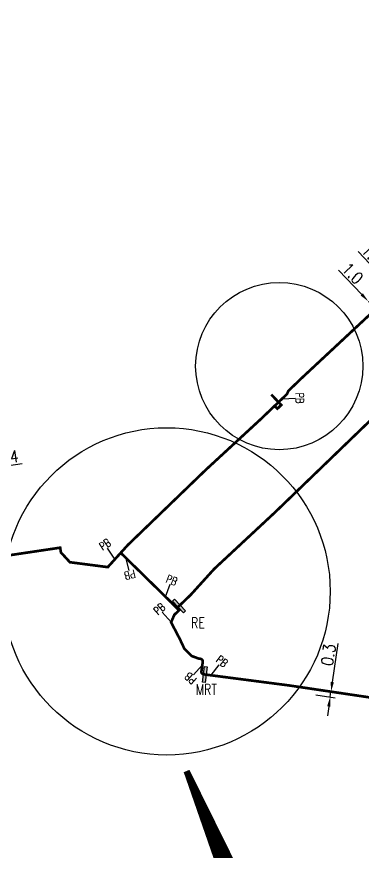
# Model space of a CAD drawing. Header units: millimetres. Extents: x 185000 to 186000, y 127990 to 129010.
# Drawn here: x 185510.7 to 185543.2, y 128432.3 to 128510.6 of the extents above; entities that cross this region are included whole.
import ezdxf
from ezdxf.enums import TextEntityAlignment as Align

# ---------------------------------------------------------------- set-up
doc = ezdxf.new("R2010")
doc.units = ezdxf.units.MM
doc.header["$PDMODE"] = 34
for name, pattern in [('L_25_AP', [2000, 1000, 1000]), ('L_25_PE', [2000, 1000, 1000]), ('L_RAC_PE', [3.5, 2, -1.5])]:
    doc.linetypes.add(name, pattern=pattern)
doc.layers.get('0').update_dxf_attribs({"linetype": 'CONTINUOUS'})
doc.layers.get('DEFPOINTS').update_dxf_attribs({"linetype": 'CONTINUOUS'})
for name, color, linetype in [('L_150', 1, 'CONTINUOUS'), ('L_170', 7, 'CONTINUOUS'), ('L_340', 7, 'CONTINUOUS'), ('L_900', 7, 'CONTINUOUS')]:
    doc.layers.add(name, color=color, linetype=linetype)
doc.styles.add('G_ROMANS', font='ROMANS.SHX', dxfattribs={"width": 0.75})
doc.styles.get("Standard").update_dxf_attribs({"font": 'romans.shx', "width": 0.85})
doc.dimstyles.get("Standard").update_dxf_attribs({"dimtxt": 1.5, "dimasz": 1.2, "dimexe": 0.625, "dimexo": 0.625, "dimgap": 0.25, "dimtad": 1, "dimdec": 1, "dimzin": 0, "dimdsep": 46, "dimtxsty": 'Standard', "dimcen": -0.5, "dimadec": 0, "dimazin": 0, "dimtfac": 1, "dimtdec": 1, "dimtmove": 0, "dimatfit": 3, "dimfxl": 0, "dimtolj": 1, "dimtzin": 0, "dimarcsym": 0})

# ---------------------------------------------------------------- blocks, each defined once
blk = doc.blocks.new('*D1527')
at = {"layer": 'DEFPOINTS', "color": 0, "linetype": 'Continuous', "transparency": 16777216}
for p in [(185538.326, 128447.612), (185538.253, 128447.117), (185540.064, 128446.848)]:
    blk.add_point(p, dxfattribs=at)
at = {"layer": 'L_150', "color": 0, "linetype": 'Continuous', "lineweight": -2, "transparency": 16777216}
for p, q in [((185540.269, 128448.233), (185540.809, 128451.867)), ((185538.716, 128447.048), (185540.528, 128446.779)), ((185538.79, 128447.543), (185540.601, 128447.274)), ((185540.064, 128446.848), (185540.137, 128447.343)), ((185539.932, 128445.958), (185539.8, 128445.068))]:
    blk.add_line(p, q, dxfattribs=at)
at = {"layer": 'L_150', "color": 0, "linetype": 'Continuous', "transparency": 16777216}
for points in [[(185540.121, 128448.255), (185540.418, 128448.211), (185540.137, 128447.343)], [(185539.783, 128445.98), (185540.08, 128445.936), (185540.064, 128446.848)]]:
    blk.add_solid(points, dxfattribs=at)
at = {"layer": 'L_150', "color": 0, "linetype": 'Continuous', "transparency": 16777216, "insert": (185539.892, 128450.8), "char_height": 1.125, "attachment_point": 5, "rotation": 81.55891}
blk.add_mtext('\\A1;0.3', dxfattribs=at)
blk = doc.blocks.new('L_340_13')
at = {"color": 0, "linetype": 'Continuous', "flags": 128}
blk.add_lwpolyline([(0, 0), (0, 1.25)], dxfattribs=at)
at = {"color": 0, "linetype": 'Continuous', "style": 'G_ROMANS', "width": 0.75}
blk.add_text('PB', height=0.75, dxfattribs=at).set_placement((0, 1.663), align=Align.MIDDLE)
at = {"color": 0, "linetype": 'Continuous', "width": 0.75, "flags": 3}
for tag, p in [('DEF_LEG', (0, -10)), ('DEF_COUP', (0, -12.5)), ('DEF_TYPE', (0, -15))]:
    blk.add_attdef(tag, text='', height=1.2, dxfattribs=at).set_placement(p, align=Align.MIDDLE)
blk = doc.blocks.new('L_340_17')
at = {"linetype": 'Continuous'}
blk.add_hatch(color=0, dxfattribs=at).paths.add_polyline_path([(0.125, 0.75), (-0.125, 0.75), (-0.125, -0.75), (0.125, -0.75)])
at = {"color": 0, "linetype": 'Continuous'}
blk.add_lwpolyline([(-0.125, 0.75), (0.125, 0.75), (0.125, -0.75), (-0.125, -0.75)], close=True, dxfattribs=at)
at = {"color": 0, "linetype": 'Continuous', "width": 0.75}
for tag, height, flags, p in [('MRT', 1, 8, (0, 1.884)), ('DEF_LEG', 1.2, 3, (0, -5)), ('DEF_COUP', 1.2, 3, (0, -7.5)), ('DEF_TYPE', 1.2, 3, (0, -10))]:
    blk.add_attdef(tag, text='', height=height, dxfattribs=dict(at, flags=flags)).set_placement(p, align=Align.MIDDLE)
blk = doc.blocks.new('*D1558')
at = {"layer": 'DEFPOINTS', "color": 0, "linetype": 'Continuous', "transparency": 16777216}
for p in [(185503.776, 128467.571), (185503.776, 128467.571), (185505.653, 128467.868)]:
    blk.add_point(p, dxfattribs=at)
at = {"layer": 'L_150', "color": 0, "linetype": 'Continuous', "lineweight": -2, "transparency": 16777216}
for p, q in [((185506.542, 128468.008), (185511.174, 128468.741)), ((185502.887, 128467.43), (185501.998, 128467.289)), ((185503.776, 128467.571), (185505.653, 128467.868))]:
    blk.add_line(p, q, dxfattribs=at)
at = {"layer": 'L_150', "color": 0, "linetype": 'Continuous', "transparency": 16777216}
for points in [[(185506.518, 128468.156), (185506.565, 128467.86), (185505.653, 128467.868)], [(185502.864, 128467.578), (185502.911, 128467.282), (185503.776, 128467.571)]]:
    blk.add_solid(points, dxfattribs=at)
at = {"layer": 'L_150', "color": 0, "linetype": 'Continuous', "transparency": 16777216, "insert": (185509.039, 128470.112), "char_height": 1.125, "attachment_point": 5, "rotation": 8.99063}
blk.add_mtext('\\A1;1.9\\PP:0.4', dxfattribs=at)
blk = doc.blocks.new('*D2478')
at = {"layer": 'DEFPOINTS', "color": 0, "linetype": 'Continuous', "transparency": 16777216}
for p in [(185543.645, 128483.926), (185543.645, 128483.926), (185544.336, 128483.203)]:
    blk.add_point(p, dxfattribs=at)
at = {"layer": 'L_150', "color": 0, "linetype": 'Continuous', "lineweight": -2, "transparency": 16777216}
for p, q in [((185543.023, 128484.576), (185540.851, 128486.846)), ((185544.336, 128483.203), (185543.645, 128483.926)), ((185544.959, 128482.553), (185545.581, 128481.903))]:
    blk.add_line(p, q, dxfattribs=at)
at = {"layer": 'L_150', "color": 0, "linetype": 'Continuous', "transparency": 16777216}
for points in [[(185543.131, 128484.68), (185542.914, 128484.472), (185543.645, 128483.926)], [(185545.067, 128482.657), (185544.85, 128482.449), (185544.336, 128483.203)]]:
    blk.add_solid(points, dxfattribs=at)
at = {"layer": 'L_150', "color": 0, "linetype": 'Continuous', "transparency": 16777216, "insert": (185542.167, 128486.555), "char_height": 1.125, "attachment_point": 5, "rotation": 313.73739}
blk.add_mtext('\\A1;1.0', dxfattribs=at)
blk = doc.blocks.new('*D2480')
at = {"layer": 'DEFPOINTS', "color": 0, "linetype": 'Continuous', "transparency": 16777216}
for p in [(185545.478, 128485.671), (185545.478, 128485.671), (185546.719, 128484.367)]:
    blk.add_point(p, dxfattribs=at)
at = {"layer": 'L_150', "color": 0, "linetype": 'Continuous', "lineweight": -2, "transparency": 16777216}
for p, q in [((185544.858, 128486.323), (185542.692, 128488.599)), ((185546.719, 128484.367), (185545.478, 128485.671)), ((185547.34, 128483.715), (185547.96, 128483.063))]:
    blk.add_line(p, q, dxfattribs=at)
at = {"layer": 'L_150', "color": 0, "linetype": 'Continuous', "transparency": 16777216}
for points in [[(185544.967, 128486.426), (185544.749, 128486.219), (185545.478, 128485.671)], [(185547.448, 128483.818), (185547.231, 128483.611), (185546.719, 128484.367)]]:
    blk.add_solid(points, dxfattribs=at)
at = {"layer": 'L_150', "color": 0, "linetype": 'Continuous', "transparency": 16777216, "insert": (185544.008, 128488.304), "char_height": 1.125, "attachment_point": 5, "rotation": 313.58131}
blk.add_mtext('\\A1;1.8', dxfattribs=at)
blk = doc.blocks.new('L_340_20')
at = {"linetype": 'Continuous'}
blk.add_hatch(color=0, dxfattribs=at).paths.add_polyline_path([(0.125, 0.75), (-0.125, 0.75), (-0.125, -0.75), (0.125, -0.75)])
at = {"color": 0, "linetype": 'Continuous'}
blk.add_lwpolyline([(-0.125, 0.75), (0.125, 0.75), (0.125, -0.75), (-0.125, -0.75)], close=True, dxfattribs=at)
at = {"color": 0, "linetype": 'Continuous', "width": 0.75}
for tag, height, flags, p in [('RE', 1, 8, (0, 2.189)), ('DEF_LEG', 1.2, 3, (0, -5)), ('DEF_COUP', 1.2, 3, (0, -7.5)), ('DEF_TYPE', 1.2, 3, (0, -10))]:
    blk.add_attdef(tag, text='', height=height, dxfattribs=dict(at, flags=flags)).set_placement(p, align=Align.MIDDLE)

msp = doc.modelspace()

# ---------------------------------------------------------------- linework, layer by layer
at = {"layer": 'L_150', "linetype": 'L_25_PE', "ltscale": 0.5, "const_width": 0.25, "flags": 128}
for points in [[(185525.68, 128455.17), (185525.893, 128455.373), (185526.965, 128456.396), (185529.191, 128458.85), (185534.886, 128464.146), (185546.758, 128475.59), (185552.88, 128481.417), (185557.598, 128485.866), (185562.313, 128490.368), (185567.318, 128495.086), (185568.307, 128495.056), (185576.367, 128502.738), (185576.558, 128503.907), (185580.414, 128507.703), (185585.786, 128512.786), (185591.366, 128518.038), (185597.536, 128523.9), (185603.425, 128529.592), (185609.901, 128535.75), (185615.335, 128540.978), (185625.269, 128550.003), (185626.917, 128551.586)], [(185506.885, 128459.668), (185514.744, 128460.838), (185514.744, 128460.838), (185514.811, 128460.393), (185515.656, 128459.474), (185519.207, 128459.015), (185519.881, 128459.758), (185520.42, 128460.352), (185521.093, 128461.094), (185528.394, 128468.129), (185533.512, 128472.845), (185533.512, 128472.845), (185534.859, 128474.13), (185535.556, 128474.797), (185536.013, 128475.234), (185536.144, 128475.532), (185537.444, 128476.781), (185544.336, 128483.203), (185546.719, 128484.367), (185553.538, 128490.856), (185559.051, 128496.249), (185564.561, 128501.545), (185564.886, 128501.858)]]:
    msp.add_lwpolyline(points, dxfattribs=at)
msp.add_lwpolyline([(185520.42, 128460.352), (185520.869, 128459.912), (185524.62, 128456.24), (185525.225, 128455.648), (185525.68, 128455.17), (185525.882, 128454.956), (185525.446, 128454.544), (185525.446, 128454.544), (185525.145, 128453.845), (185525.686, 128452.807), (185525.972, 128452.26), (185526.383, 128451.383), (185527.076, 128450.686), (185527.727, 128450.445), (185527.903, 128450.42, -0.414214), (185528.116, 128450.138), (185528.074, 128449.841), (185527.99, 128449.249, 0.417608), (185528.205, 128448.966), (185528.306, 128448.953)], format="xyb", dxfattribs=at)
at = {"layer": 'L_150', "linetype": 'L_25_AP', "const_width": 0.25, "flags": 128}
msp.add_lwpolyline([(185528.306, 128448.953), (185528.901, 128448.876), (185536.197, 128447.928), (185538.326, 128447.612), (185549.131, 128446.008), (185569.759, 128442.947), (185572.212, 128442.566), (185578.065, 128441.658), (185584.416, 128440.679), (185607.68, 128437.399)], dxfattribs=at)
at = {"layer": 'L_170', "linetype": 'L_RAC_PE', "ltscale": 0.5, "const_width": 0.25}
msp.add_lwpolyline([(185534.859, 128474.13), (185535.114, 128473.864), (185535.476, 128474.21), (185535.221, 128474.477), (185535.221, 128474.477), (185534.816, 128474.9), (185534.535, 128475.193)], dxfattribs=at)
at = {"layer": 'L_900', "color": 254, "linetype": 'Continuous'}
msp.add_lwpolyline([(185526.597, 128439.907, 0.584, 3.504, 0), (185535.629, 128418.362, 7.008, 0, 0), (185537.887, 128412.975, 7.008, 0, 0)], format="xyseb", dxfattribs=at)
at = {"layer": 'L_900'}
msp.add_circle((185535.285, 128477.859), 7.838, dxfattribs=at)
at = {"layer": 'L_900', "ltscale": 0.5}
msp.add_circle((185524.733, 128456.741), 15.335, dxfattribs=at)

# ---------------------------------------------------------------- block references
at = {"layer": 'L_340', "ltscale": 0.5}
for p, rotation in [((185535.556, 128474.797), 272.3003009390225), ((185519.881, 128459.758), 34.03428014553533), ((185520.869, 128459.912), 194.0394064535924), ((185528.901, 128448.876), 322.5523022605529), ((185528.074, 128449.841), 138.2466292463415)]:
    msp.add_blockref('L_340_13', p, dxfattribs=dict(at, rotation=rotation))
at = {"layer": 'L_340'}
for p, rotation in [((185524.62, 128456.24), 339.312757301102), ((185525.145, 128453.845), 41.33505348537961)]:
    msp.add_blockref('L_340_13', p, dxfattribs=dict(at, rotation=rotation))
ref = msp.add_blockref('L_340_20', (185525.893, 128455.373), dxfattribs=dict(at, rotation=43.65333726957792))
ref.add_attrib('RE', 'RE', dxfattribs={"layer": '0', "color": 0, "linetype": 'Continuous', "height": 1, "width": 0.75}).set_placement((185527.67, 128453.79), align=Align.MIDDLE)
at = {"layer": 'L_340', "ltscale": 0.5}
ref = msp.add_blockref('L_340_17', (185528.306, 128448.953), dxfattribs=dict(at, rotation=352.5939268273984))
ref.add_attrib('MRT', 'MRT', dxfattribs={"layer": '0', "color": 0, "linetype": 'Continuous', "height": 1, "width": 0.75}).set_placement((185528.454, 128447.558), align=Align.MIDDLE)

# ---------------------------------------------------------------- dimensions: what is measured, and where the dimension line sits
at = {"layer": 'L_150', "linetype": 'Continuous'}
for base, p1, p2, angle, picture, middle in [((185545.478, 128485.671), (185546.719, 128484.367), (185545.478, 128485.671), 313.58131, '*D2480', (185543.465, 128487.787)), ((185543.645, 128483.926), (185544.336, 128483.203), (185543.645, 128483.926), 313.73739, '*D2478', (185541.625, 128486.036))]:
    dim = msp.add_linear_dim(base=base, p1=p1, p2=p2, angle=angle, dimstyle='Standard', override={"dimscale": 0.75, "dimlfac": 1, "dimlunit": 2, "dimatfit": 0}, dxfattribs=at)
    dim.commit()
    dim.dimension.update_dxf_attribs({"geometry": picture, "text_midpoint": middle, "dimtype": 160})
for base, p1, p2, angle, text, picture, middle in [((185503.776, 128467.571), (185505.653, 128467.868), (185503.776, 128467.571), 8.99063, '<>\\PP:0.4', '*D1558', (185509.303, 128468.445)), ((185540.064, 128446.848), (185538.326, 128447.612), (185538.253, 128447.117), 81.55891, '0.3', '*D1527', (185540.634, 128450.69))]:
    dim = msp.add_linear_dim(base=base, p1=p1, p2=p2, angle=angle, text=text, dimstyle='Standard', override={"dimscale": 0.75, "dimatfit": 0}, dxfattribs=at)
    dim.commit()
    dim.dimension.update_dxf_attribs({"geometry": picture, "text_midpoint": middle, "dimtype": 160})

doc.saveas('drawing.dxf')
